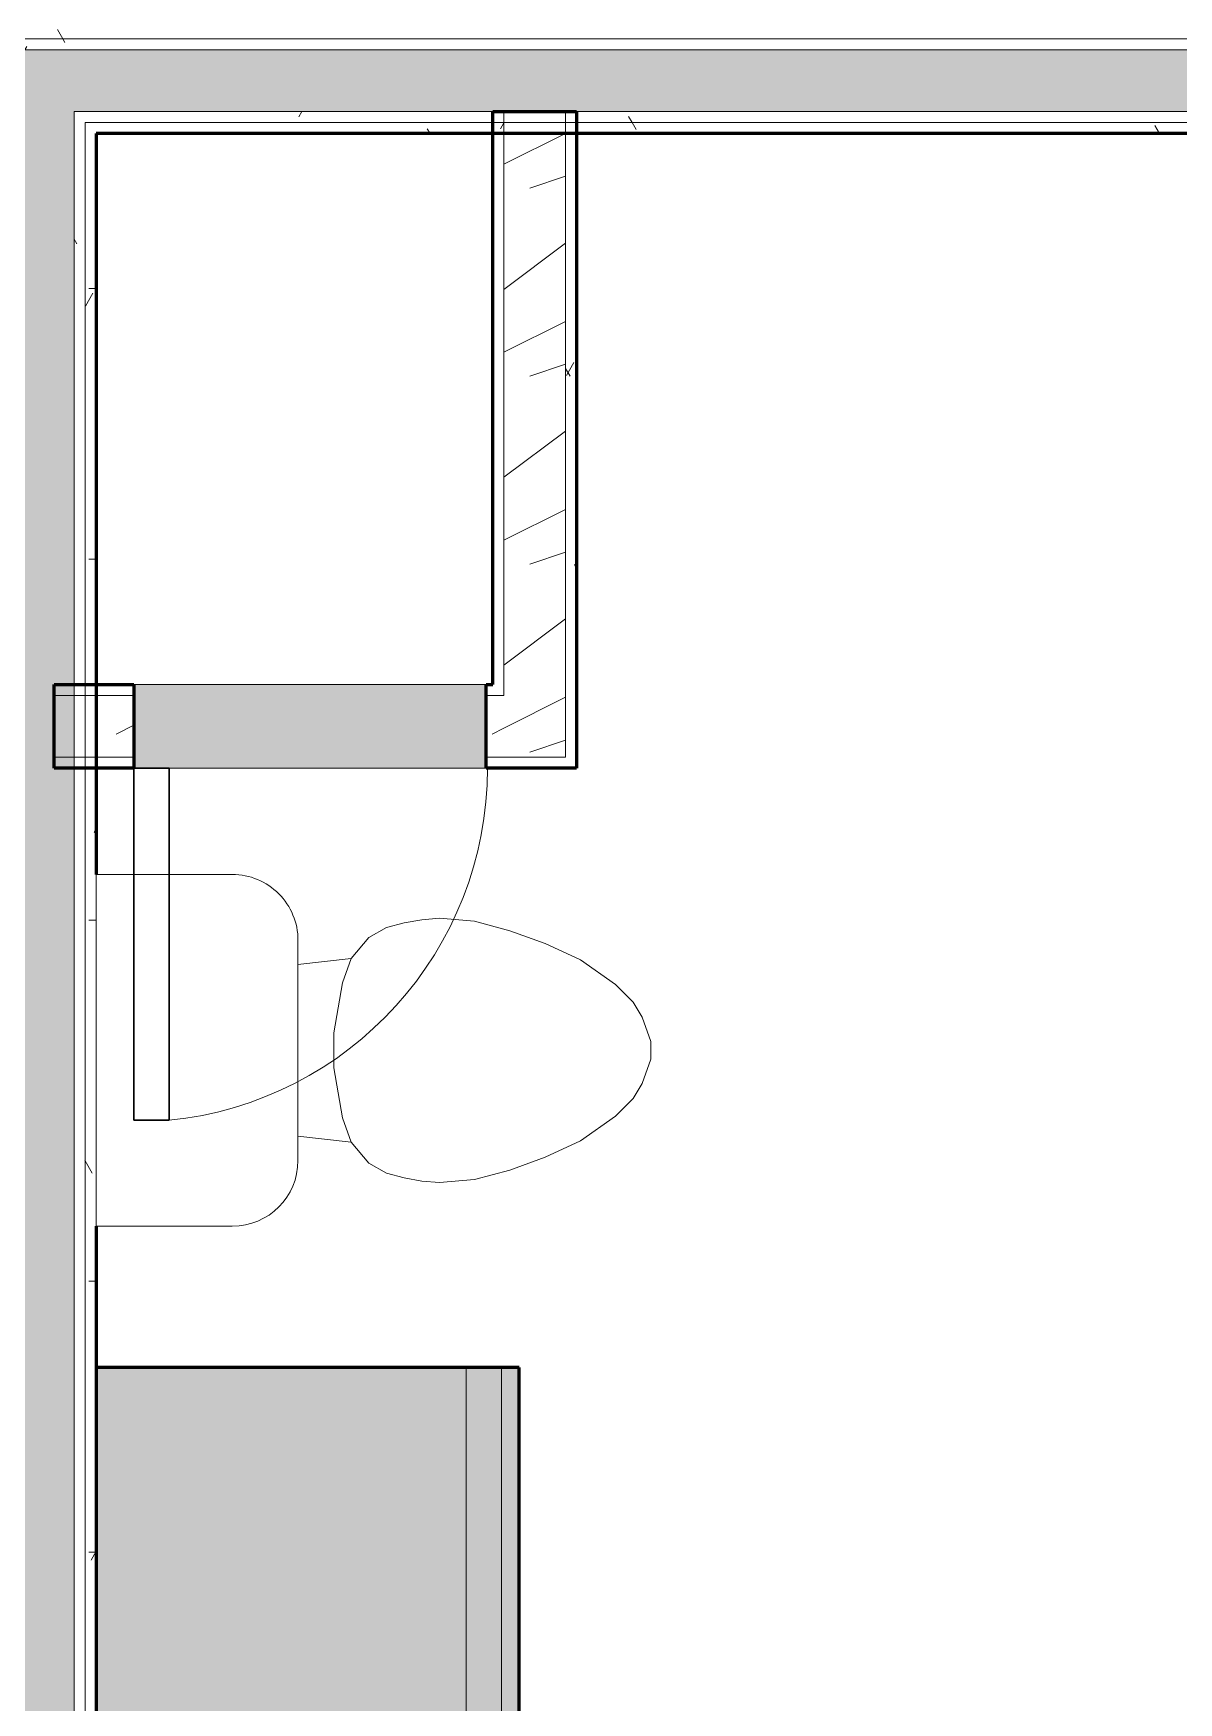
# Model space of a CAD drawing. Header units: inches. Extents: x -4061 to -1937, y 9836 to 11171.
# Drawn here: x -2936.1 to -2871.1, y 10287.1 to 10381.8 of the extents above; entities that cross this region are included whole.
import ezdxf

# ---------------------------------------------------------------- set-up
doc = ezdxf.new("R2010")
doc.units = ezdxf.units.IN
doc.header["$MEASUREMENT"] = 0
for name, color, linetype, lineweight in [('0-1', 7, 'Continuous', 5), ('0-2', 250, 'Continuous', 9), ('A-DOOR-1', 250, 'Continuous', 9), ('A-DOOR-2', 50, 'Continuous', 30), ('A-WALL', 113, 'Continuous', 18), ('A-WALL-1', 8, 'Continuous', 5), ('A-WALL-2', 10, 'Continuous', 60), ('A-WALL-3', 7, 'Continuous', 18), ('A-WALL-PATT-1', 250, 'Continuous', 9), ('A-WALL-PATT-2', 253, 'Continuous', 9), ('A-WALL-PATT-4', 111, 'Continuous', 9), ('I-WALL-2', 2, 'Continuous', 60), ('P-SANR-FIXT-2', 250, 'Continuous', 9), ('Q-CASE-1', 9, 'Continuous', 9), ('Q-CASE-2', 10, 'Continuous', 60), ('Q-CASE-3', 250, 'Continuous', 9)]:
    doc.layers.add(name, color=color, linetype=linetype, lineweight=lineweight)
pattern_1 = [(0, (-127.185, -364.175), (20.48, 5.12), [0.845, -14.515, 0.845, -14.515, -81.92]), (0, (-127.185, -364.175), (20.48, 5.12), [-30.72, 0.845, -29.875, 0.845, -14.515, -35.84]), (0, (-127.185, -364.175), (20.48, 5.12), [-76.8, 0.845, -9.395, 0.845, -24.755]), (120, (-119.505, -361.615), (-14.67405, 15.1762003), [0.845, -14.515, 0.845, -14.515, -81.92]), (120, (-119.505, -361.615), (-14.67405, 15.1762003), [-30.72, 0.845, -29.875, 0.845, -14.515, -35.84]), (120, (-119.505, -361.615), (-14.67405, 15.1762003), [-76.8, 0.845, -9.395, 0.845, -24.755]), (240, (-116.945, -351.375), (-5.80595, -20.2962003), [0.845, -14.515, 0.845, -14.515, -81.92]), (240, (-116.945, -351.375), (-5.80595, -20.2962003), [-30.72, 0.845, -29.875, 0.845, -14.515, -35.84]), (240, (-116.945, -351.375), (-5.80595, -20.2962003), [-76.8, 0.845, -9.395, 0.845, -24.755])]
pattern_2 = [(216.87, (-122.92, -353.513), (31.9871619, 21.32545714), [5.331, -47.981]), (206.565, (-116.522, -356.711), (-10.662476, -10.6620098), [11.921, -11.921]), (198.435, (-116.522, -362.043), (-21.3244936, -10.6625869), [6.744, -26.974])]
pattern_3 = [(161.57, (-126.865, -363.855), (-2.560496185, -0.000537386), [0, -18.214, 2.022, 0]), (18.43, (-127.505, -363.855), (-2.560496185, 0.000537386), [0, -18.214, 2.022, 0]), (108.43, (-126.865, -363.855), (1.27922091, -6.400876726), [6.07, -14.166]), (71.57, (-127.505, -363.855), (1.27922091, 6.400876726), [6.07, -14.166])]

# ---------------------------------------------------------------- blocks, each defined once
blk = doc.blocks.new('Toilet-Domestic-3D - Toilet-Domestic-3D-1352612-ENLARGED RCP - 3RD FLOOR PLAN - WEST')
at = {"layer": 'P-SANR-FIXT-2'}
for p, q in [((-9.976, 19.476), (9.976, 19.476)), ((-9.976, 11.75), (-9.976, 19.476)), ((9.976, 19.476), (9.976, 11.75)), ((6.25, 8.024), (-6.25, 8.024)), ((-4.862, 8.024), (-5.209, 5)), ((4.862, 8.024), (5.209, 5)), ((-1, 6), (-3.836, 5.5)), ((1, 6), (-1, 6)), ((3.836, 5.5), (1, 6)), ((-5.209, 5), (-6.401, 4)), ((-3.836, 5.5), (-5.209, 5)), ((5.209, 5), (3.836, 5.5)), ((6.401, 4), (5.209, 5)), ((-6.401, 4), (-6.968, 3)), ((6.968, 3), (6.401, 4)), ((-6.968, 3), (-7.236, 2)), ((7.236, 2), (6.968, 3)), ((-7.236, 2), (-7.413, 0.996)), ((7.413, 0.996), (7.236, 2)), ((-7.413, 0.996), (-7.5, 0)), ((7.5, 0), (7.413, 0.996)), ((-7.5, 0), (-7.326, -1.992)), ((7.326, -1.992), (7.5, 0)), ((-7.326, -1.992), (-6.788, -4)), ((6.788, -4), (7.326, -1.992)), ((-6.788, -4), (-6.06, -6)), ((6.06, -6), (6.788, -4)), ((-6.06, -6), (-5.127, -8)), ((5.127, -8), (6.06, -6)), ((-5.127, -8), (-3.74, -10)), ((3.74, -10), (5.127, -8)), ((-3.74, -10), (-2.74, -11)), ((2.74, -11), (3.74, -10)), ((-2.74, -11), (-1.874, -11.5)), ((1.874, -11.5), (2.74, -11)), ((-1.874, -11.5), (-0.5, -12)), ((-0.5, -12), (0.5, -12)), ((0.5, -12), (1.874, -11.5))]:
    blk.add_line(p, q, dxfattribs=at)
for centre, start, end in [((-6.25, 11.75), 180, 270), ((6.25, 11.75), 270, 360)]:
    blk.add_arc(centre, 3.726, start, end, dxfattribs=at)
blk = doc.blocks.new('OD_CW_Base Cabinet - OD_CW_Base Cabinet-1913675-ENLARGED RCP - 3RD FLOOR PLAN - WEST')
at = {"layer": 'Q-CASE-1'}
for points in [[(0.738, 3), (59.138, 3), (59.138, 24), (0.738, 24), (0.738, 6.562)], [(59.138, 1), (59.138, 3), (0.738, 3), (0.738, 1), (23.996, 1)], [(23.996, 0), (59.138, 0), (59.138, 1), (0.738, 1), (0.738, 0), (8.667, 0)]]:
    blk.add_hatch(color=256, dxfattribs=at).paths.add_polyline_path(points, flags=0)
at = {"layer": 'Q-CASE-2'}
for p, q in [((59.138, 24), (0.738, 24)), ((0.738, 24), (0.738, 0)), ((59.138, 0), (59.138, 24)), ((0.738, 0), (59.138, 0))]:
    blk.add_line(p, q, dxfattribs=at)
at = {"layer": 'Q-CASE-3'}
for p, q in [((0.738, 24), (0.738, 3)), ((0.738, 24), (59.138, 24)), ((59.138, 3), (59.138, 24)), ((0.738, 3), (0.738, 1)), ((0.738, 3), (59.138, 3)), ((59.138, 1), (59.138, 3)), ((0.738, 1), (0.738, 0)), ((0.738, 1), (59.138, 1)), ((0.738, 1), (59.138, 1)), ((59.138, 0), (59.138, 1)), ((0.738, 0), (59.138, 0))]:
    blk.add_line(p, q, dxfattribs=at)
blk = doc.blocks.new('Single-Flush - CLOSET-1720159-ENLARGED RCP - 3RD FLOOR PLAN - WEST')
at = {"layer": 'A-DOOR-1'}
blk.add_arc((10, 2.375), 20.067, 95.72006, 180, dxfattribs=at)
at = {"layer": 'A-DOOR-2'}
for p, q in [((8, 2.375), (8, 22.342)), ((10, 22.342), (8, 22.342)), ((10, 2.375), (10, 22.342)), ((10, 2.375), (8, 2.375))]:
    blk.add_line(p, q, dxfattribs=at)
blk = doc.blocks.new('CTR - 1st Phase - Unit Layouts_rvt-1-ENLARGED RCP - 3RD FLOOR PLAN - WEST')
at = {"layer": 'A-WALL-1'}
blk.add_hatch(color=256, dxfattribs=at).paths.add_polyline_path([(-2921.071, 10340.139), (-2910.388, 10340.139), (-2910.388, 10344.889), (-2930.388, 10344.889), (-2930.388, 10340.139), (-2929.186, 10340.139)], flags=0)
at = {"layer": 'A-WALL-PATT-1'}
h = blk.add_hatch(dxfattribs=at)
h.set_pattern_fill('FP_1', color=256, style=0, pattern_type=2)
h.set_pattern_definition(pattern_1)
h.paths.add_polyline_path([(-2909.388, 10344.264), (-2909.412, 10376.139), (-2910.013, 10376.139), (-2910.013, 10344.264)], flags=0)
h = blk.add_hatch(dxfattribs=at)
h.set_pattern_fill('FP_1', color=256, style=0, pattern_type=2)
h.set_pattern_definition(pattern_1)
h.paths.add_polyline_path([(-2905.263, 10340.139), (-2905.284, 10376.139), (-2905.888, 10376.139), (-2905.888, 10340.139)], flags=0)
at = {"layer": 'A-WALL-PATT-2'}
h = blk.add_hatch(dxfattribs=at)
h.set_pattern_fill('FP_2', color=256, style=0, pattern_type=2)
h.set_pattern_definition(pattern_2)
h.paths.add_polyline_path([(-2905.888, 10340.764), (-2905.888, 10377.389), (-2909.388, 10377.389), (-2909.388, 10340.764)], flags=0)
h = blk.add_hatch(dxfattribs=at)
h.set_pattern_fill('FP_2', color=256, style=0, pattern_type=2)
h.set_pattern_definition(pattern_2)
h.paths.add_polyline_path([(-2909.388, 10340.764), (-2909.388, 10344.264), (-2910.388, 10344.264), (-2910.388, 10340.764), (-2910.013, 10340.764)], flags=0)
h.paths.add_polyline_path([(-2932.524, 10340.764), (-2930.388, 10340.764), (-2930.388, 10344.264), (-2932.524, 10344.264), (-2932.524, 10342.607)], flags=0)
at = {"layer": 'A-WALL-2'}
for p, q in [((-2910.013, 10344.889), (-2910.013, 10377.389)), ((-2910.013, 10377.389), (-2905.263, 10377.389)), ((-2905.263, 10377.389), (-2905.263, 10340.139)), ((-2934.899, 10340.139), (-2934.899, 10344.889)), ((-2934.899, 10344.889), (-2930.388, 10344.889)), ((-2930.388, 10344.889), (-2930.388, 10340.139)), ((-2910.388, 10340.139), (-2910.388, 10344.889)), ((-2910.388, 10344.889), (-2910.013, 10344.889)), ((-2930.388, 10340.139), (-2934.899, 10340.139)), ((-2910.013, 10340.139), (-2910.388, 10340.139)), ((-2905.888, 10340.139), (-2910.013, 10340.139)), ((-2905.263, 10340.139), (-2905.888, 10340.139))]:
    blk.add_line(p, q, dxfattribs=at)
at = {"layer": 'A-WALL-3'}
for p, q in [((-2909.388, 10377.389), (-2909.388, 10344.264)), ((-2905.888, 10377.389), (-2905.888, 10340.764)), ((-2910.388, 10344.889), (-2930.388, 10344.889)), ((-2934.899, 10344.264), (-2930.388, 10344.264)), ((-2910.388, 10344.264), (-2910.013, 10344.264)), ((-2910.013, 10344.264), (-2909.388, 10344.264)), ((-2934.899, 10340.764), (-2930.388, 10340.764)), ((-2930.388, 10340.139), (-2910.388, 10340.139)), ((-2910.388, 10340.764), (-2910.013, 10340.764)), ((-2910.013, 10340.764), (-2909.388, 10340.764)), ((-2909.388, 10340.764), (-2905.888, 10340.764))]:
    blk.add_line(p, q, dxfattribs=at)
at = {"layer": '0-2'}
for name, p, rotation in [('Single-Flush - CLOSET-1720159-ENLARGED RCP - 3RD FLOOR PLAN - WEST', (-2920.388, 10342.514), 180), ('Toilet-Domestic-3D - Toilet-Domestic-3D-1352612-ENLARGED RCP - 3RD FLOOR PLAN - WEST', (-2913.048, 10324.139), 89.99999999995968), ('OD_CW_Base Cabinet - OD_CW_Base Cabinet-1913675-ENLARGED RCP - 3RD FLOOR PLAN - WEST', (-2908.524, 10247.002), 89.99999999996913)]:
    blk.add_blockref(name, p, dxfattribs=dict(at, rotation=rotation))

msp = doc.modelspace()

# ---------------------------------------------------------------- hatches: boundary and pattern name
at = {"layer": 'A-WALL-PATT-4'}
h = msp.add_hatch(dxfattribs=at)
h.set_pattern_fill('FP_1', color=256, style=0, pattern_type=2)
h.set_pattern_definition(pattern_1)
h.paths.add_polyline_path([(-2921.033, 10381.514), (-2797.899, 10381.514), (-2797.899, 10382.139), (-3072.924, 10382.139), (-3072.924, 10381.514), (-2951.691, 10381.514)], flags=0)
h = msp.add_hatch(dxfattribs=at)
h.set_pattern_fill('FP_1', color=256, style=0, pattern_type=2)
h.set_pattern_definition(pattern_1)
h.paths.add_polyline_path([(-2951.691, 10380.889), (-2798.524, 10380.889), (-2798.524, 10381.514), (-3072.299, 10381.514), (-3072.299, 10380.889), (-2982.349, 10380.889)], flags=0)
h = msp.add_hatch(dxfattribs=at)
h.set_pattern_fill('FP_4', color=256, style=0, pattern_type=2)
h.set_pattern_definition(pattern_3)
h.paths.add_polyline_path([(-3071.674, 10377.389), (-2799.149, 10377.389), (-2799.149, 10380.889), (-3071.674, 10380.889), (-3071.674, 10377.406)], flags=0)
h = msp.add_hatch(dxfattribs=at)
h.set_pattern_fill('FP_1', color=256, style=0, pattern_type=2)
h.set_pattern_definition(pattern_1)
h.paths.add_polyline_path([(-3068.174, 10376.764), (-2937.274, 10376.764), (-2937.274, 10377.389), (-3068.174, 10377.389), (-3068.174, 10376.767)], flags=0)
h.paths.add_polyline_path([(-2803.274, 10376.764), (-2802.649, 10376.764), (-2802.649, 10377.389), (-2865.138, 10377.389), (-2865.138, 10376.764), (-2829.059, 10376.764)], flags=0)
h.paths.add_polyline_path([(-2868.638, 10376.764), (-2868.638, 10377.389), (-2905.888, 10377.389), (-2905.888, 10376.764), (-2890.375, 10376.764)], flags=0)
h.paths.add_polyline_path([(-2921.033, 10376.764), (-2909.388, 10376.764), (-2909.388, 10377.389), (-2933.774, 10377.389), (-2933.774, 10376.764), (-2932.524, 10376.764)], flags=0)
h = msp.add_hatch(dxfattribs=at)
h.set_pattern_fill('FP_4', color=256, style=0, pattern_type=2)
h.set_pattern_definition(pattern_3)
h.paths.add_polyline_path([(-2937.274, 9988.814), (-2933.774, 9988.814), (-2933.774, 10377.389), (-2937.274, 10377.389), (-2937.274, 9989.064)], flags=0)
h = msp.add_hatch(dxfattribs=at)
h.set_pattern_fill('FP_1', color=256, style=0, pattern_type=2)
h.set_pattern_definition(pattern_1)
h.paths.add_polyline_path([(-2933.149, 10376.139), (-2909.388, 10376.139), (-2909.388, 10376.764), (-2933.149, 10376.764)], flags=0)
h.paths.add_polyline_path([(-2803.899, 10376.139), (-2803.274, 10376.139), (-2803.274, 10376.764), (-2865.138, 10376.764), (-2865.138, 10376.139), (-2829.059, 10376.139)], flags=0)
h.paths.add_polyline_path([(-2938.524, 10376.139), (-2937.899, 10376.139), (-2937.9, 10376.764), (-3067.549, 10376.764), (-3067.549, 10376.139), (-2951.691, 10376.139)], flags=0)
h.paths.add_polyline_path([(-2905.888, 10376.139), (-2868.638, 10376.139), (-2868.638, 10376.764), (-2905.888, 10376.764), (-2905.888, 10376.268)], flags=0)
h = msp.add_hatch(dxfattribs=at)
h.set_pattern_fill('FP_1', color=256, style=0, pattern_type=2)
h.set_pattern_definition(pattern_1)
h.paths.add_polyline_path([(-2933.774, 9988.814), (-2933.149, 9988.814), (-2933.149, 10376.764), (-2933.774, 10376.764), (-2933.774, 9989.064)], flags=0)
h = msp.add_hatch(dxfattribs=at)
h.set_pattern_fill('FP_1', color=256, style=0, pattern_type=2)
h.set_pattern_definition(pattern_1)
h.paths.add_polyline_path([(-2933.149, 9988.814), (-2932.524, 9988.814), (-2932.524, 10376.139), (-2933.149, 10376.139), (-2933.149, 9989.064)], flags=0)

# ---------------------------------------------------------------- linework, layer by layer
at = {"layer": 'A-WALL'}
for p, q in [((-2798.524, 10381.514), (-3072.299, 10381.514)), ((-2799.149, 10380.889), (-3071.674, 10380.889)), ((-2933.774, 9988.814), (-2933.774, 10377.389)), ((-2802.649, 10377.389), (-2933.774, 10377.389)), ((-2933.149, 9988.814), (-2933.149, 10376.764)), ((-2803.274, 10376.764), (-2933.149, 10376.764))]:
    msp.add_line(p, q, dxfattribs=at)
at = {"layer": 'I-WALL-2'}
for p, q in [((-2932.524, 10376.139), (-2932.524, 10334.116)), ((-2803.899, 10376.139), (-2932.524, 10376.139)), ((-2932.524, 10314.163), (-2932.524, 10306.139))]:
    msp.add_line(p, q, dxfattribs=at)

# ---------------------------------------------------------------- block references
at = {"layer": '0-1'}
msp.add_blockref('CTR - 1st Phase - Unit Layouts_rvt-1-ENLARGED RCP - 3RD FLOOR PLAN - WEST', (0, 0), dxfattribs=at)

doc.saveas('drawing.dxf')
